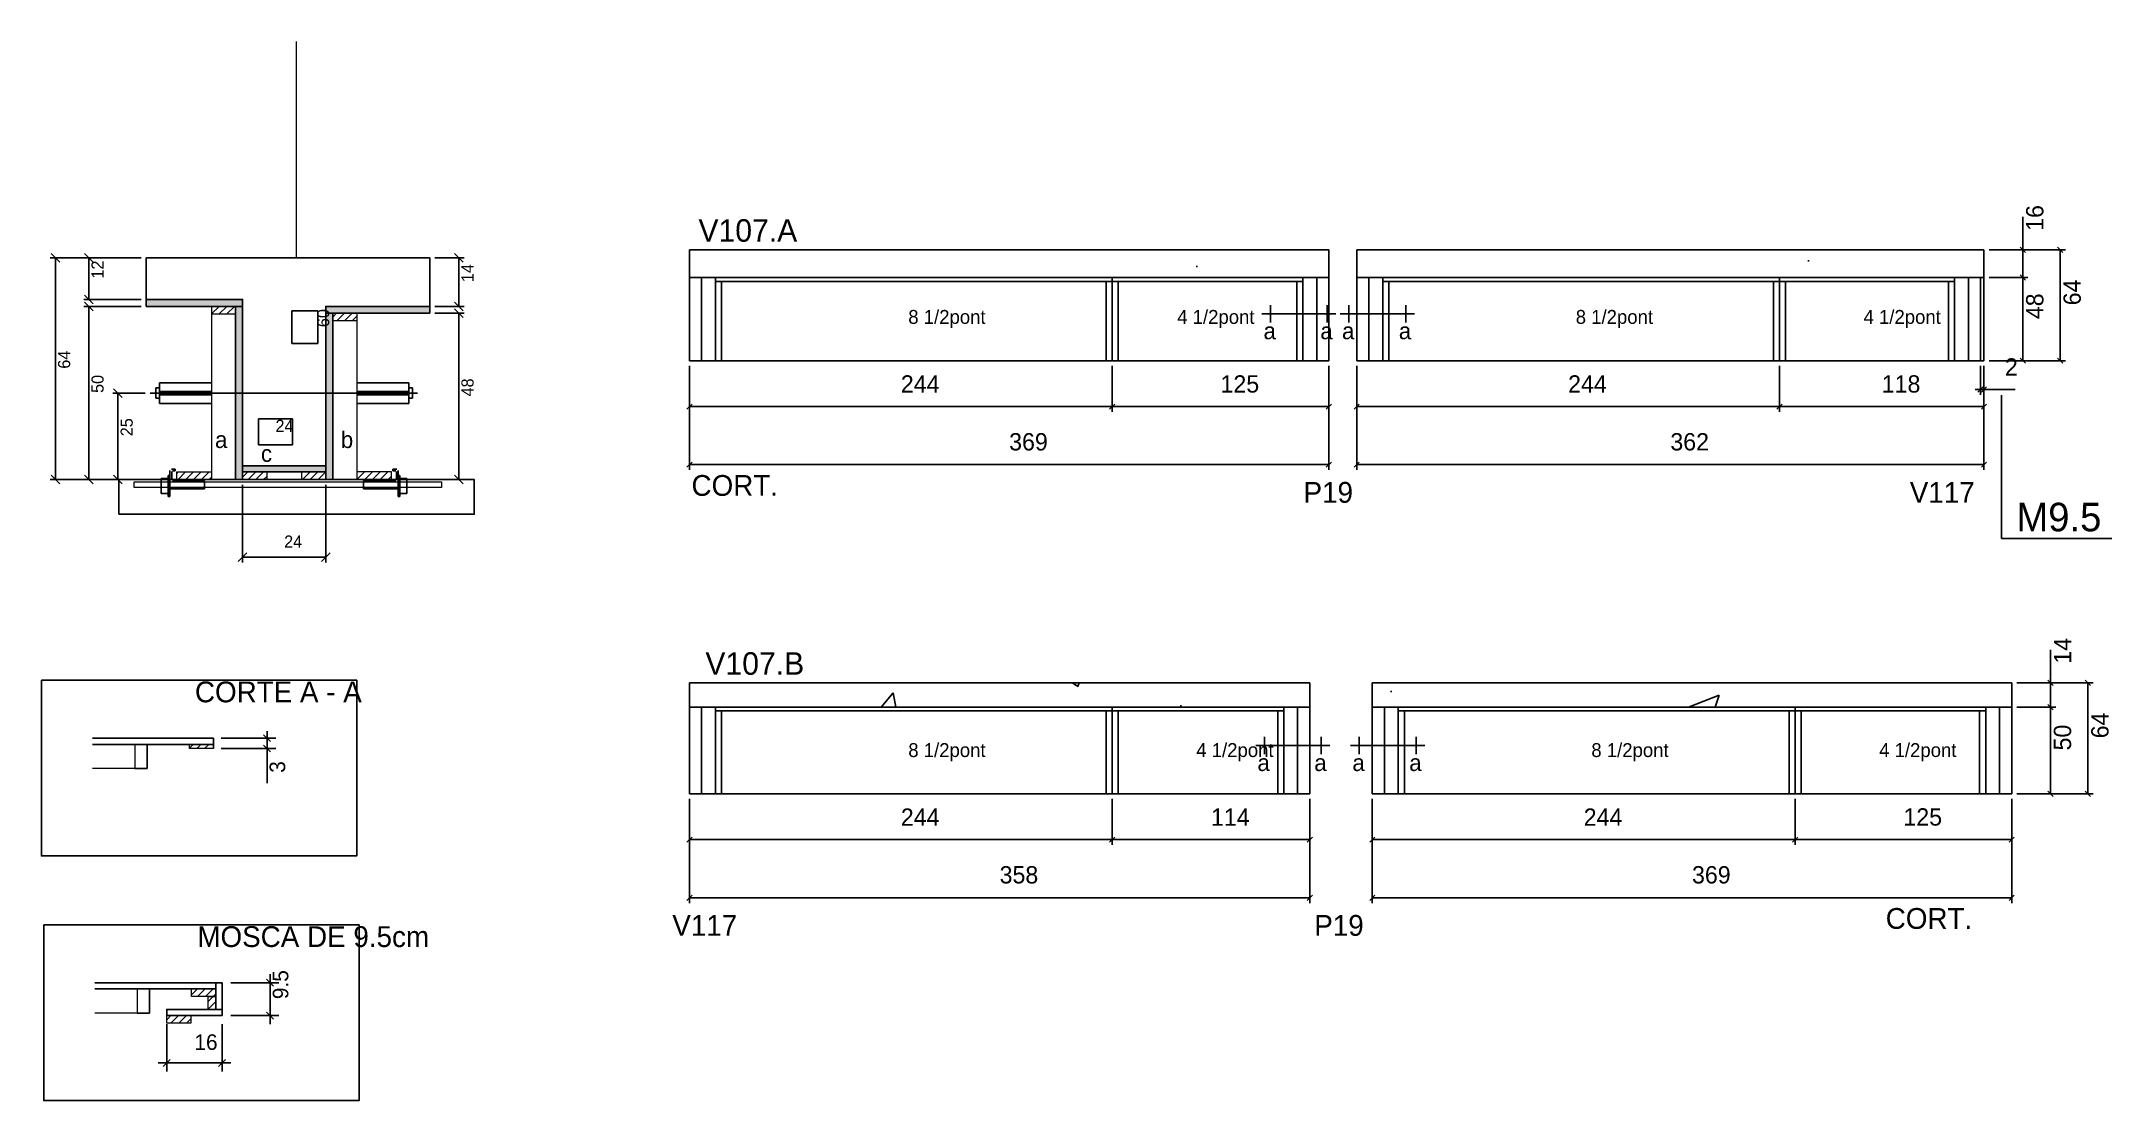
# Model space of a CAD drawing. Header units: metres. Extents: x 122 to 1316, y 14013 to 14624.
import ezdxf

# ---------------------------------------------------------------- set-up
doc = ezdxf.new("R2010")
doc.units = ezdxf.units.M
for name, color, linetype in [('5', 7, 'Continuous'), ('barrote', 7, 'Continuous'), ('CONCRETO', 7, 'Continuous'), ('COTA', 7, 'Continuous'), ('Cota Seção (2x)', 7, 'Continuous'), ('Cotas', 7, 'Continuous'), ('detalhes', 7, 'Continuous'), ('Hachura', 7, 'Continuous'), ('Madeira', 7, 'Continuous'), ('NOMENCLATURA', 7, 'Continuous'), ('Painéis', 7, 'Continuous'), ('presilha', 7, 'Continuous'), ('SARR_2.2x7', 7, 'Continuous'), ('SARR_3.5x7', 7, 'Continuous'), ('SCO-___-LAJ', 7, 'Continuous'), ('TENSOR', 7, 'Continuous'), ('texto', 7, 'Continuous'), ('TEXTO PILAR', 7, 'Continuous'), ('Texto Seção', 7, 'Continuous')]:
    doc.layers.add(name, color=color, linetype=linetype)

msp = doc.modelspace()

# ---------------------------------------------------------------- hatches: boundary and pattern name
at = {"layer": 'COTA'}
h = msp.add_hatch(dxfattribs=at)
h.set_pattern_fill('AR-CONC')
h.paths.add_polyline_path([(864.6, 14503.9), (864.6, 14487.9), (495.6, 14487.9), (495.6, 14503.9), (864.6, 14503.9)])
h = msp.add_hatch(dxfattribs=at)
h.set_pattern_fill('AR-CONC')
h.paths.add_polyline_path([(1242.7, 14503.9), (1242.7, 14487.9), (880.7, 14487.9), (880.7, 14503.9), (1242.7, 14503.9)])
h = msp.add_hatch(dxfattribs=at)
h.set_pattern_fill('AR-CONC')
h.paths.add_polyline_path([(495.6, 14253.9), (495.6, 14239.9), (853.6, 14239.9), (853.6, 14253.9), (495.6, 14253.9), (495.6, 14253.9)])
h = msp.add_hatch(dxfattribs=at)
h.set_pattern_fill('AR-CONC')
h.paths.add_polyline_path([(889.7, 14253.9), (889.7, 14239.9), (1258.7, 14239.9), (1258.7, 14253.9), (889.7, 14253.9)])
at = {"layer": 'Hachura'}
h = msp.add_hatch(color=7, dxfattribs=at)
h.dxf.hatch_style = 1
h.paths.add_polyline_path([(237.7, 14471.3), (237.7, 14475.3), (182.1, 14475.3), (182.1, 14471.3), (237.7, 14471.3)])
h = msp.add_hatch(dxfattribs=at)
h.set_pattern_fill('ANSI31')
h.paths.add_polyline_path([(233.7, 14466.9), (233.7, 14471.3), (219.7, 14471.3), (219.7, 14466.9), (233.7, 14466.9)])
h = msp.add_hatch(color=7, dxfattribs=at)
h.dxf.hatch_style = 1
h.paths.add_polyline_path([(233.7, 14471.3), (237.7, 14471.3), (237.7, 14371.3), (233.7, 14371.3), (233.7, 14471.3)])
h = msp.add_hatch(color=7, dxfattribs=at)
h.dxf.hatch_style = 1
h.paths.add_polyline_path([(289.7, 14471.3), (285.7, 14471.3), (285.7, 14371.3), (289.7, 14371.3), (289.7, 14471.3)])
h = msp.add_hatch(color=7, dxfattribs=at)
h.dxf.hatch_style = 1
h.paths.add_polyline_path([(345.7, 14467.3), (345.7, 14471.3), (285.7, 14471.3), (285.7, 14467.3), (345.7, 14467.3)])
h = msp.add_hatch(dxfattribs=at)
h.set_pattern_fill('ANSI31')
h.paths.add_polyline_path([(289.7, 14462.9), (289.7, 14467.3), (303.7, 14467.3), (303.7, 14462.9), (289.7, 14462.9)])
h = msp.add_hatch(dxfattribs=at)
h.set_pattern_fill('ANSI31')
h.paths.add_polyline_path([(199.7, 14371.3), (199.7, 14375.7), (219.7, 14375.7), (219.7, 14371.3), (199.7, 14371.3)])
h = msp.add_hatch(color=7, dxfattribs=at)
h.dxf.hatch_style = 1
h.paths.add_polyline_path([(285.7, 14375.7), (285.7, 14379.3), (237.7, 14379.3), (237.7, 14375.7), (285.7, 14375.7)])
h = msp.add_hatch(dxfattribs=at)
h.set_pattern_fill('ANSI31')
h.paths.add_polyline_path([(237.7, 14371.3), (237.7, 14375.7), (251.7, 14375.7), (251.7, 14371.3), (237.7, 14371.3)])
h = msp.add_hatch(dxfattribs=at)
h.set_pattern_fill('ANSI31')
h.paths.add_polyline_path([(285.7, 14371.3), (285.7, 14375.7), (271.7, 14375.7), (271.7, 14371.3), (285.7, 14371.3)])
h = msp.add_hatch(dxfattribs=at)
h.set_pattern_fill('ANSI31')
h.paths.add_polyline_path([(323.7, 14371.3), (323.7, 14375.7), (303.7, 14375.7), (303.7, 14371.3), (323.7, 14371.3)])
h = msp.add_hatch(dxfattribs=at)
h.set_pattern_fill('ANSI31')
h.paths.add_polyline_path([(207, 14218.4), (207, 14216), (220.9, 14216), (220.9, 14218.4), (207, 14218.4)])
h = msp.add_hatch(dxfattribs=at)
h.set_pattern_fill('ANSI31')
h.paths.add_polyline_path([(208.3, 14077.2), (208.3, 14072.8), (222.3, 14072.8), (222.3, 14077.2), (208.3, 14077.2), (208.3, 14077.2)])
h = msp.add_hatch(dxfattribs=at)
h.set_pattern_fill('ANSI31')
h.paths.add_polyline_path([(217.9, 14065.4), (222.3, 14065.4), (222.3, 14072.8), (217.9, 14072.8), (217.9, 14065.4)])
h = msp.add_hatch(dxfattribs=at)
h.set_pattern_fill('ANSI31')
h.paths.add_polyline_path([(193.9, 14061.8), (193.9, 14057.4), (207.9, 14057.4), (207.9, 14061.8), (193.9, 14061.8), (193.9, 14061.8)])

# ---------------------------------------------------------------- linework, layer by layer
at = {"color": 7, "lineweight": 25}
for p, q in [((187.7, 14424.2), (187.7, 14418.2)), ((187.7, 14424.2), (189.7, 14424.2)), ((189.7, 14427.2), (189.7, 14415.2)), ((189.7, 14427.2), (219.7, 14427.2)), ((219.7, 14422.2), (189.7, 14422.2)), ((333.7, 14427.2), (303.7, 14427.2)), ((303.7, 14422.2), (333.7, 14422.2)), ((333.7, 14427.2), (333.7, 14415.2)), ((333.7, 14424.2), (335.7, 14424.2)), ((335.7, 14424.2), (335.7, 14418.2)), ((189.7, 14418.2), (187.7, 14418.2)), ((219.7, 14420.2), (189.7, 14420.2)), ((189.7, 14415.2), (219.7, 14415.2)), ((303.7, 14420.2), (333.7, 14420.2)), ((333.7, 14415.2), (303.7, 14415.2)), ((333.7, 14418.2), (335.7, 14418.2))]:
    msp.add_line(p, q, dxfattribs=at)
at = {"layer": 'barrote', "color": 251, "lineweight": 25}
msp.add_lwpolyline([(166.2, 14351.3), (371.4, 14351.3), (371.4, 14371.3), (166.2, 14371.3)], close=True, dxfattribs=at)
at = {"layer": 'CONCRETO', "color": 251, "lineweight": 25}
msp.add_lwpolyline([(182.1, 14475.3), (182.1, 14499.3), (345.7, 14499.3), (345.7, 14471.3), (285.7, 14471.3), (285.7, 14379.3), (237.7, 14379.3), (237.7, 14475.3)], close=True, dxfattribs=at)
at = {"layer": 'COTA', "color": 4, "lineweight": 25}
for p, q in [((1265.1, 14503.9), (1265.1, 14522.9)), ((179.1, 14499.3), (126.7, 14499.3)), ((129.7, 14371.3), (129.7, 14499.3)), ((179.1, 14499.3), (146, 14499.3)), ((149, 14499.3), (149, 14475.3)), ((348.7, 14499.3), (365.5, 14499.3)), ((362.5, 14499.3), (362.5, 14471.3)), ((1245.7, 14503.9), (1268.1, 14503.9)), ((1245.7, 14503.9), (1289.7, 14503.9)), ((1265.1, 14487.9), (1265.1, 14503.9)), ((1286.7, 14503.9), (1286.7, 14439.9)), ((1245.7, 14487.9), (1268.1, 14487.9)), ((1245.7, 14487.9), (1268.1, 14487.9)), ((1265.1, 14487.9), (1265.1, 14439.9)), ((179.1, 14475.3), (146, 14475.3)), ((179.1, 14471.3), (146, 14471.3)), ((149, 14471.3), (149, 14371.3)), ((348.7, 14471.3), (365.5, 14471.3)), ((348.7, 14467.3), (365.5, 14467.3)), ((362.5, 14371.3), (362.5, 14467.3)), ((495.6, 14436.9), (495.6, 14410.4)), ((495.6, 14436.9), (495.6, 14376.9)), ((739.6, 14436.9), (739.6, 14410.4)), ((739.6, 14436.9), (739.6, 14410.4)), ((864.6, 14436.9), (864.6, 14410.4)), ((864.6, 14436.9), (864.6, 14376.9)), ((880.7, 14436.9), (880.7, 14410.4)), ((880.7, 14436.9), (880.7, 14376.9)), ((1124.7, 14436.9), (1124.7, 14410.4)), ((1124.7, 14436.9), (1124.7, 14410.4)), ((1240.7, 14436.9), (1240.7, 14420.3)), ((1242.7, 14436.9), (1242.7, 14410.4)), ((1242.7, 14436.9), (1242.7, 14376.9)), ((1242.7, 14436.9), (1242.7, 14420.3)), ((1245.7, 14439.9), (1268.1, 14439.9)), ((1245.7, 14439.9), (1289.7, 14439.9)), ((181.4, 14421.2), (162.8, 14421.2)), ((165.8, 14421.2), (165.8, 14371.3)), ((1240.7, 14423.3), (1237.7, 14423.3)), ((1240.7, 14423.3), (1242.7, 14423.3)), ((1242.7, 14423.3), (1260.8, 14423.3)), ((495.6, 14413.4), (739.6, 14413.4)), ((739.6, 14413.4), (864.6, 14413.4)), ((880.7, 14413.4), (1124.7, 14413.4)), ((1124.7, 14413.4), (1242.7, 14413.4)), ((495.6, 14379.9), (864.6, 14379.9)), ((880.7, 14379.9), (1242.7, 14379.9)), ((201.1, 14371.3), (126.7, 14371.3)), ((201.1, 14371.3), (146, 14371.3)), ((181.4, 14371.3), (162.8, 14371.3)), ((237.7, 14368.3), (237.7, 14323.5)), ((285.7, 14368.3), (285.7, 14323.5)), ((322.3, 14371.3), (365.5, 14371.3)), ((237.7, 14326.5), (285.7, 14326.5)), ((1281.1, 14253.9), (1281.1, 14273)), ((1261.7, 14253.9), (1284.1, 14253.9)), ((1261.7, 14253.9), (1305.7, 14253.9)), ((1281.1, 14239.9), (1281.1, 14253.9)), ((1302.7, 14253.9), (1302.7, 14189.9)), ((1261.7, 14239.9), (1284.1, 14239.9)), ((1261.7, 14239.9), (1284.1, 14239.9)), ((1281.1, 14239.9), (1281.1, 14189.9)), ((225.4, 14222), (256.8, 14222)), ((251.8, 14222), (251.8, 14226)), ((251.8, 14222), (251.8, 14216)), ((225.4, 14216), (256.8, 14216)), ((251.8, 14216), (251.8, 14196)), ((495.6, 14186.9), (495.6, 14160.4)), ((495.6, 14186.9), (495.6, 14126.8)), ((739.6, 14186.9), (739.6, 14160.4)), ((739.6, 14186.9), (739.6, 14160.4)), ((853.6, 14186.9), (853.6, 14160.4)), ((853.6, 14186.9), (853.6, 14126.8)), ((889.7, 14186.9), (889.7, 14160.4)), ((889.7, 14186.9), (889.7, 14126.8)), ((1133.7, 14186.9), (1133.7, 14160.4)), ((1133.7, 14186.9), (1133.7, 14160.4)), ((1258.7, 14186.9), (1258.7, 14160.4)), ((1258.7, 14186.9), (1258.7, 14126.8)), ((1261.7, 14189.9), (1284.1, 14189.9)), ((1261.7, 14189.9), (1305.7, 14189.9)), ((739.6, 14163.4), (495.6, 14163.4)), ((853.6, 14163.4), (739.6, 14163.4)), ((1133.7, 14163.4), (889.7, 14163.4)), ((1258.7, 14163.4), (1133.7, 14163.4)), ((853.6, 14129.8), (495.6, 14129.8)), ((1258.7, 14129.8), (889.7, 14129.8)), ((230.9, 14080.8), (258.6, 14080.8)), ((253.6, 14085.8), (253.6, 14056.8)), ((193.9, 14056.8), (193.9, 14029.5)), ((225.9, 14056.8), (225.9, 14029.5)), ((230.9, 14061.8), (258.6, 14061.8)), ((230.9, 14034.5), (188.9, 14034.5))]:
    msp.add_line(p, q, dxfattribs=at)
at = {"layer": 'COTA', "color": 0, "lineweight": 25}
for p, q in [((1266.6, 14502.4), (1263.6, 14505.4)), ((1288.2, 14502.4), (1285.2, 14505.4)), ((1266.6, 14486.4), (1263.6, 14489.4)), ((1263.6, 14489.4), (1266.6, 14486.4)), ((1263.6, 14441.4), (1266.6, 14438.4)), ((1285.2, 14441.4), (1288.2, 14438.4)), ((1239.2, 14421.8), (1242.2, 14424.8)), ((1244.2, 14424.8), (1241.2, 14421.8)), ((497.1, 14414.9), (494.1, 14411.9)), ((738.1, 14411.9), (741.1, 14414.9)), ((741.1, 14414.9), (738.1, 14411.9)), ((863.1, 14411.9), (866.1, 14414.9)), ((882.2, 14414.9), (879.2, 14411.9)), ((1123.2, 14411.9), (1126.2, 14414.9)), ((1126.2, 14414.9), (1123.2, 14411.9)), ((1241.2, 14411.9), (1244.2, 14414.9)), ((497.1, 14381.4), (494.1, 14378.4)), ((863.1, 14378.4), (866.1, 14381.4)), ((882.2, 14381.4), (879.2, 14378.4)), ((1241.2, 14378.4), (1244.2, 14381.4)), ((1282.6, 14252.4), (1279.6, 14255.4)), ((1304.2, 14252.4), (1301.2, 14255.4)), ((1282.6, 14238.4), (1279.6, 14241.4)), ((1279.6, 14241.4), (1282.6, 14238.4)), ((1279.6, 14191.4), (1282.6, 14188.4)), ((1301.2, 14191.4), (1304.2, 14188.4)), ((497.1, 14164.9), (494.1, 14161.9)), ((741.1, 14164.9), (738.1, 14161.9)), ((738.1, 14161.9), (741.1, 14164.9)), ((852.1, 14161.9), (855.1, 14164.9)), ((891.2, 14164.9), (888.2, 14161.9)), ((1135.2, 14164.9), (1132.2, 14161.9)), ((1132.2, 14161.9), (1135.2, 14164.9)), ((1257.2, 14161.9), (1260.2, 14164.9)), ((497.1, 14131.3), (494.1, 14128.3)), ((852.1, 14128.3), (855.1, 14131.3)), ((891.2, 14131.3), (888.2, 14128.3)), ((1257.2, 14128.3), (1260.2, 14131.3))]:
    msp.add_line(p, q, dxfattribs=at)
at = {"layer": 'COTA', "color": 241, "lineweight": 25}
for p, q in [((495.6, 14503.9), (864.6, 14503.9)), ((495.6, 14487.9), (495.6, 14503.9)), ((864.6, 14487.9), (864.6, 14503.9)), ((880.7, 14503.9), (1242.7, 14503.9)), ((880.7, 14487.9), (880.7, 14503.9)), ((1242.7, 14487.9), (1242.7, 14503.9)), ((853.6, 14253.9), (495.6, 14253.9)), ((495.6, 14239.9), (495.6, 14253.9)), ((853.6, 14239.9), (853.6, 14253.9)), ((1258.7, 14253.9), (889.7, 14253.9)), ((889.7, 14239.9), (889.7, 14253.9)), ((1258.7, 14239.9), (1258.7, 14253.9))]:
    msp.add_line(p, q, dxfattribs=at)
at = {"layer": 'COTA', "color": 0, "lineweight": 25}
for points in [[(132.2, 14496.8), (127.2, 14501.8)], [(151.5, 14496.8), (146.5, 14501.8)], [(365, 14496.8), (360, 14501.8)], [(146.5, 14477.8), (151.5, 14472.8)], [(151.5, 14468.8), (146.5, 14473.8)], [(360, 14473.8), (365, 14468.8)], [(365, 14464.8), (360, 14469.8)], [(168.3, 14418.7), (163.3, 14423.7)], [(127.2, 14373.8), (132.2, 14368.8)], [(146.5, 14373.8), (151.5, 14368.8)], [(163.3, 14373.8), (168.3, 14368.8)], [(360, 14373.8), (365, 14368.8)], [(240.2, 14329), (235.2, 14324)], [(283.2, 14324), (288.2, 14329)], [(249.8, 14224), (253.8, 14220)], [(253.8, 14214), (249.8, 14218)], [(255.6, 14078.8), (251.6, 14082.8)], [(251.6, 14063.8), (255.6, 14059.8)], [(195.9, 14036.5), (191.9, 14032.5)], [(223.9, 14032.5), (227.9, 14036.5)]]:
    msp.add_lwpolyline(points, dxfattribs=at)
at = {"layer": 'Cota Seção (2x)', "color": 180, "lineweight": 25}
for p, q in [((281.2, 14468.8), (266.2, 14468.8)), ((266.2, 14468.8), (266.2, 14449.8)), ((281.2, 14449.8), (281.2, 14468.8)), ((266.2, 14449.8), (281.2, 14449.8)), ((266.5, 14406.3), (246.8, 14406.3)), ((246.8, 14406.3), (246.8, 14391.3)), ((266.5, 14391.3), (266.5, 14406.3)), ((246.8, 14391.3), (266.5, 14391.3))]:
    msp.add_line(p, q, dxfattribs=at)
at = {"layer": 'Cotas', "color": 1, "lineweight": 25}
for points in [[(121.6, 14255.4), (303.6, 14255.4), (303.6, 14154), (121.6, 14154)], [(123, 14114.2), (304.9, 14114.2), (304.9, 14012.7), (123, 14012.7)]]:
    msp.add_lwpolyline(points, close=True, dxfattribs=at)
at = {"layer": 'Madeira', "color": 126, "lineweight": 18}
for points in [[(233.7, 14466.9), (233.7, 14471.3), (219.7, 14471.3), (219.7, 14466.9)], [(233.7, 14471.3), (219.7, 14471.3), (219.7, 14371.3), (233.7, 14371.3)], [(289.7, 14462.9), (289.7, 14467.3), (303.7, 14467.3), (303.7, 14462.9)], [(289.7, 14467.3), (303.7, 14467.3), (303.7, 14371.3), (289.7, 14371.3)], [(199.7, 14371.3), (199.7, 14375.7), (219.7, 14375.7), (219.7, 14371.3)], [(237.7, 14371.3), (237.7, 14375.7), (251.7, 14375.7), (251.7, 14371.3)], [(285.7, 14371.3), (285.7, 14375.7), (271.7, 14375.7), (271.7, 14371.3)], [(323.7, 14371.3), (323.7, 14375.7), (303.7, 14375.7), (303.7, 14371.3)], [(182.6, 14204.4), (182.6, 14218.4), (175.6, 14218.4), (175.6, 14204.4)], [(207, 14218.4), (220.9, 14218.4), (220.9, 14216), (207, 14216)], [(183.9, 14063.2), (183.9, 14077.2), (176.9, 14077.2), (176.9, 14063.2)], [(208.3, 14077.2), (222.3, 14077.2), (222.3, 14072.8), (208.3, 14072.8)], [(217.9, 14065.4), (217.9, 14072.8), (222.3, 14072.8), (222.3, 14065.4)], [(193.9, 14061.8), (207.9, 14061.8), (207.9, 14057.4), (193.9, 14057.4)]]:
    msp.add_lwpolyline(points, close=True, dxfattribs=at)
for points in [[(182.6, 14218.4), (182.6, 14204.4), (151.1, 14204.4)], [(183.9, 14077.2), (183.9, 14063.2), (152.5, 14063.2)]]:
    msp.add_lwpolyline(points, dxfattribs=at)
at = {"layer": 'NOMENCLATURA', "color": 7, "lineweight": 25}
for p, q in [((830.9, 14471.9), (830.9, 14462)), ((863.7, 14471.9), (863.7, 14462)), ((876.2, 14471.9), (876.2, 14462)), ((909, 14471.9), (909, 14462)), ((825.9, 14466.9), (868.7, 14466.9)), ((871.2, 14466.9), (914, 14466.9)), ((1252.9, 14337.2), (1252.9, 14420)), ((1316.4, 14337.2), (1252.9, 14337.2)), ((822.4, 14217.7), (865.2, 14217.7)), ((827.4, 14222.7), (827.4, 14212.7)), ((860.2, 14222.7), (860.2, 14212.7)), ((877.2, 14217.7), (920, 14217.7)), ((882.2, 14222.7), (882.2, 14212.7)), ((915, 14222.7), (915, 14212.7))]:
    msp.add_line(p, q, dxfattribs=at)
at = {"layer": 'Painéis', "color": 200, "lineweight": 25}
for p, q in [((495.6, 14487.9), (864.6, 14487.9)), ((495.6, 14439.9), (495.6, 14487.9)), ((739.6, 14439.9), (739.6, 14487.9)), ((864.6, 14439.9), (864.6, 14487.9)), ((880.7, 14487.9), (1242.7, 14487.9)), ((880.7, 14439.9), (880.7, 14487.9)), ((1124.7, 14439.9), (1124.7, 14487.9)), ((1240.7, 14439.9), (1240.7, 14487.9)), ((1242.7, 14439.9), (1242.7, 14487.9)), ((495.6, 14439.9), (864.6, 14439.9)), ((880.7, 14439.9), (1242.7, 14439.9)), ((853.6, 14239.9), (495.6, 14239.9)), ((495.6, 14189.9), (495.6, 14239.9)), ((739.6, 14189.9), (739.6, 14239.9)), ((853.6, 14189.9), (853.6, 14239.9)), ((1258.7, 14239.9), (889.7, 14239.9)), ((889.7, 14189.9), (889.7, 14239.9)), ((1133.7, 14189.9), (1133.7, 14239.9)), ((1258.7, 14189.9), (1258.7, 14239.9)), ((220.9, 14222), (151.1, 14222)), ((220.9, 14218.4), (151.1, 14218.4)), ((220.9, 14222), (220.9, 14216)), ((853.6, 14189.9), (495.6, 14189.9)), ((1258.7, 14189.9), (889.7, 14189.9)), ((222.3, 14080.8), (152.5, 14080.8)), ((222.3, 14077.2), (152.5, 14077.2))]:
    msp.add_line(p, q, dxfattribs=at)
for points in [[(237.7, 14471.3), (237.7, 14475.3), (182.1, 14475.3), (182.1, 14471.3)], [(233.7, 14471.3), (237.7, 14471.3), (237.7, 14371.3), (233.7, 14371.3)], [(345.7, 14467.3), (345.7, 14471.3), (285.7, 14471.3), (285.7, 14467.3)], [(289.7, 14467.3), (285.7, 14467.3), (285.7, 14371.3), (289.7, 14371.3)], [(285.7, 14375.7), (285.7, 14379.3), (237.7, 14379.3), (237.7, 14375.7)], [(222.3, 14080.8), (225.9, 14080.8), (225.9, 14065.4), (222.3, 14065.4)], [(225.9, 14065.4), (225.9, 14061.8), (193.9, 14061.8), (193.9, 14065.4)]]:
    msp.add_lwpolyline(points, close=True, dxfattribs=at)
at = {"layer": 'presilha', "color": 1, "lineweight": 25}
for p, q in [((194.8, 14373.6), (195.8, 14373.6)), ((194.8, 14361.6), (194.8, 14373.6)), ((195.8, 14370.4), (195.8, 14376.5)), ((195.8, 14373.6), (195.8, 14361.6)), ((198.8, 14377.3), (196.6, 14377.3)), ((196.8, 14371), (196.8, 14375.9)), ((198.8, 14376.3), (197.2, 14376.3)), ((198.8, 14377.3), (198.8, 14376.3)), ((324.5, 14377.3), (324.5, 14376.3)), ((324.5, 14377.3), (326.8, 14377.3)), ((324.5, 14376.3), (326.2, 14376.3)), ((326.5, 14371), (326.5, 14375.9)), ((327.5, 14370.4), (327.5, 14376.5)), ((328.5, 14373.6), (327.5, 14373.6)), ((327.5, 14373.6), (327.5, 14361.6)), ((328.5, 14361.6), (328.5, 14373.6)), ((190.8, 14372), (194.8, 14372)), ((190.8, 14372), (190.8, 14363.3)), ((194.8, 14363.3), (190.8, 14363.3)), ((194.8, 14372), (194.8, 14363.3)), ((195.8, 14361.6), (194.8, 14361.6)), ((215.8, 14366), (195.8, 14366)), ((215.8, 14370.6), (197.2, 14370.6)), ((215.8, 14370.6), (215.8, 14366)), ((307.5, 14370.6), (307.5, 14366)), ((307.5, 14370.6), (326.2, 14370.6)), ((307.5, 14366), (327.5, 14366)), ((327.5, 14361.6), (328.5, 14361.6)), ((332.5, 14372), (328.5, 14372)), ((328.5, 14372), (328.5, 14363.3)), ((328.5, 14363.3), (332.5, 14363.3)), ((332.5, 14372), (332.5, 14363.3))]:
    msp.add_line(p, q, dxfattribs=at)
at = {"layer": 'SARR_2.2x7', "color": 40, "lineweight": 25}
for p, q in [((502.6, 14439.9), (502.6, 14487.9)), ((510.6, 14485.7), (739.6, 14485.7)), ((739.6, 14485.7), (849.6, 14485.7)), ((857.6, 14439.9), (857.6, 14487.9)), ((887.7, 14439.9), (887.7, 14487.9)), ((895.7, 14485.7), (1124.7, 14485.7)), ((1124.7, 14485.7), (1225.7, 14485.7)), ((1233.7, 14439.9), (1233.7, 14487.9)), ((502.6, 14189.9), (502.6, 14239.9)), ((739.6, 14237.7), (510.6, 14237.7)), ((838.6, 14237.7), (739.6, 14237.7)), ((846.6, 14189.9), (846.6, 14239.9)), ((896.7, 14189.9), (896.7, 14239.9)), ((1133.7, 14237.7), (904.7, 14237.7)), ((1243.7, 14237.7), (1133.7, 14237.7)), ((1251.7, 14189.9), (1251.7, 14239.9))]:
    msp.add_line(p, q, dxfattribs=at)
at = {"layer": 'SARR_3.5x7', "color": 81, "lineweight": 25}
for p, q in [((510.6, 14487.9), (510.6, 14439.9)), ((514.1, 14485.7), (514.1, 14439.9)), ((736.1, 14485.7), (736.1, 14439.9)), ((739.6, 14485.7), (739.6, 14439.9)), ((743.1, 14485.7), (743.1, 14439.9)), ((846.1, 14485.7), (846.1, 14439.9)), ((849.6, 14487.9), (849.6, 14439.9)), ((895.7, 14487.9), (895.7, 14439.9)), ((899.2, 14485.7), (899.2, 14439.9)), ((1121.2, 14485.7), (1121.2, 14439.9)), ((1124.7, 14485.7), (1124.7, 14439.9)), ((1128.2, 14485.7), (1128.2, 14439.9)), ((1222.2, 14485.7), (1222.2, 14439.9)), ((1225.7, 14487.9), (1225.7, 14439.9)), ((510.6, 14439.9), (514.1, 14439.9)), ((736.1, 14439.9), (739.6, 14439.9)), ((739.6, 14439.9), (743.1, 14439.9)), ((846.1, 14439.9), (849.6, 14439.9)), ((895.7, 14439.9), (899.2, 14439.9)), ((1121.2, 14439.9), (1124.7, 14439.9)), ((1124.7, 14439.9), (1128.2, 14439.9)), ((1222.2, 14439.9), (1225.7, 14439.9)), ((510.6, 14239.9), (510.6, 14189.9)), ((514.1, 14237.7), (514.1, 14189.9)), ((736.1, 14237.7), (736.1, 14189.9)), ((739.6, 14237.7), (739.6, 14189.9)), ((743.1, 14237.7), (743.1, 14189.9)), ((835.1, 14237.7), (835.1, 14189.9)), ((838.6, 14239.9), (838.6, 14189.9)), ((904.7, 14239.9), (904.7, 14189.9)), ((908.2, 14237.7), (908.2, 14189.9)), ((1130.2, 14237.7), (1130.2, 14189.9)), ((1133.7, 14237.7), (1133.7, 14189.9)), ((1137.2, 14237.7), (1137.2, 14189.9)), ((1240.2, 14237.7), (1240.2, 14189.9)), ((1243.7, 14239.9), (1243.7, 14189.9)), ((514.1, 14189.9), (510.6, 14189.9)), ((739.6, 14189.9), (736.1, 14189.9)), ((743.1, 14189.9), (739.6, 14189.9)), ((838.6, 14189.9), (835.1, 14189.9)), ((908.2, 14189.9), (904.7, 14189.9)), ((1133.7, 14189.9), (1130.2, 14189.9)), ((1137.2, 14189.9), (1133.7, 14189.9)), ((1243.7, 14189.9), (1240.2, 14189.9))]:
    msp.add_line(p, q, dxfattribs=at)
at = {"layer": 'SCO-___-LAJ', "color": 1, "lineweight": 0}
msp.add_lwpolyline([(175.2, 14369.9), (352.5, 14369.9), (352.5, 14366.7), (175.2, 14366.7)], close=True, dxfattribs=at)
at = {"layer": 'TENSOR', "color": 3, "lineweight": 25}
msp.add_line((338.7, 14421.2), (184.4, 14421.2), dxfattribs=at)
at = {"layer": 'Texto Seção', "color": 252, "lineweight": 15}
msp.add_line((268.9, 14499.3), (268.9, 14624.3), dxfattribs=at)

# ---------------------------------------------------------------- texts
at = {"layer": '5', "color": 5, "lineweight": 25}
for s, rotation, p in [('CORT.', 360, (496.8, 14361.9)), ('P19', 0, (850, 14357.9)), ('V117', 0, (1199.9, 14357.9)), ('CORT.', 0, (1186, 14111.9)), ('V117', 360, (485.7, 14107.9)), ('P19', 360, (856.2, 14107.9))]:
    msp.add_text(s, height=12, rotation=rotation, dxfattribs=at).set_placement(p)
at = {"layer": 'COTA', "color": 240, "lineweight": 25}
for s, height, p in [('16', 10, (1277, 14514.9)), ('64', 10, (1298.6, 14471.9)), ('48', 10, (1277, 14463.9)), ('14', 10, (1293.1, 14265)), ('64', 10, (1314.6, 14221.9)), ('50', 10, (1293, 14214.9)), ('3', 9, (262.3, 14202)), ('9.5', 9, (264.1, 14071.3))]:
    msp.add_text(s, height=height, rotation=90, dxfattribs=at).set_placement(p)
at = {"layer": 'COTA', "color": 1, "lineweight": 25}
for s, p in [('12', (157.5, 14487.3)), ('14', (371, 14485.3)), ('64', (138.2, 14435.3)), ('50', (157.5, 14421.3)), ('48', (371, 14419.3)), ('25', (174.3, 14396.3))]:
    msp.add_text(s, height=7, rotation=90, dxfattribs=at).set_placement(p)
at = {"layer": 'COTA', "color": 240, "lineweight": 25}
for s, height, p in [('2', 10, (1254.8, 14431.3)), ('244', 10, (617.6, 14421.5)), ('125', 10, (802.1, 14421.5)), ('244', 10, (1002.7, 14421.5)), ('118', 10, (1183.7, 14421.5)), ('369', 10, (680.1, 14388.1)), ('362', 10, (1061.7, 14388.1)), ('244', 10, (617.6, 14171.4)), ('114', 10, (796.6, 14171.4)), ('244', 10, (1011.7, 14171.4)), ('125', 10, (1196.2, 14171.5)), ('358', 10, (674.6, 14138.1)), ('369', 10, (1074.2, 14138.1)), ('16', 9, (209.9, 14042))]:
    msp.add_text(s, height=height, dxfattribs=at).set_placement(p)
at = {"layer": 'COTA', "color": 1, "lineweight": 25}
msp.add_text('24', height=7, dxfattribs=at).set_placement((261.7, 14332))
at = {"layer": 'Cota Seção (2x)', "color": 1, "lineweight": 25}
msp.add_text('60', height=7, rotation=90, dxfattribs=at).set_placement((287.7, 14459.3))
msp.add_text('24', height=7, dxfattribs=at).set_placement((256.7, 14398.8))
at = {"layer": 'detalhes', "color": 4, "lineweight": 25}
for s, p in [('a', (826.9, 14452.3)), ('a', (859.7, 14452.3)), ('a', (872.2, 14452.3)), ('a', (905, 14452.3)), ('a', (221.8, 14389.5)), ('b', (294.4, 14389.5)), ('c', (248.3, 14381.5)), ('a', (823.4, 14203)), ('a', (856.2, 14203)), ('a', (878.2, 14203)), ('a', (911, 14203))]:
    msp.add_text(s, height=9.6, dxfattribs=at).set_placement(p)
at = {"layer": 'NOMENCLATURA', "color": 7, "lineweight": 25}
msp.add_text('M9.5', height=16.5, dxfattribs=at).set_placement((1261.4, 14341.4))
at = {"layer": 'texto', "color": 2, "lineweight": 25}
for s, p in [('8 1/2pont', (621.9, 14461.2)), ('4 1/2pont', (777.1, 14461.2)), ('8 1/2pont', (1007.1, 14461.2)), ('4 1/2pont', (1173.2, 14461.2)), ('8 1/2pont', (621.9, 14211.1)), ('4 1/2pont', (788.1, 14211.1)), ('8 1/2pont', (1016.1, 14211.1)), ('4 1/2pont', (1182.2, 14211.1))]:
    msp.add_text(s, height=8, dxfattribs=at).set_placement(p)
at = {"layer": 'TEXTO PILAR', "color": 3, "lineweight": 15}
for s, p in [('CORTE A - A', (210.2, 14242.7)), ('MOSCA DE 9.5cm', (211.6, 14101.4))]:
    msp.add_text(s, height=12, dxfattribs=at).set_placement(p)
at = {"layer": 'Texto Seção', "color": 7, "lineweight": 15}
for s, p in [('V107.A', (500.8, 14508.6)), ('V107.B', (504.8, 14258.6))]:
    msp.add_text(s, height=13, dxfattribs=at).set_placement(p)

doc.saveas('drawing.dxf')
